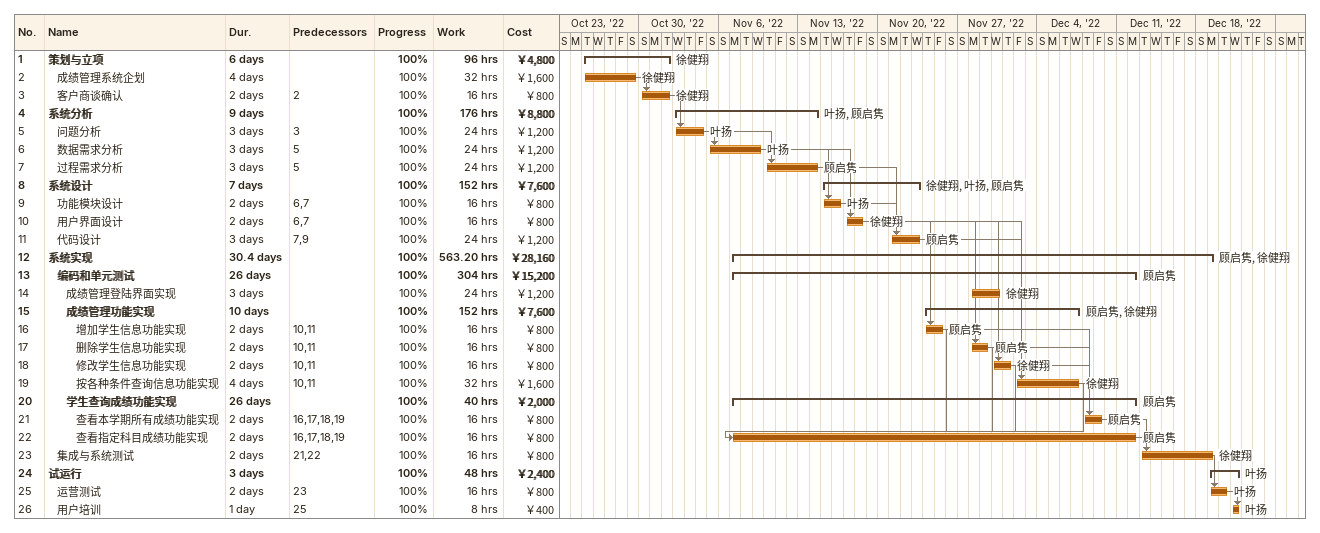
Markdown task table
| ID | Level | Task | Duration | Start | Finish | Predecessors | Resources | % complete | Work (h) | Cost (￥) |
|---|---|---|---|---|---|---|---|---|---|---|
| 1 | 1 | **策划与立项** | 6d | 2022-10-25 | 2022-11-01 |  | 徐健翔 | 100 | 96 | 4800 |
| 2 | 2 | 成绩管理系统企划 | 4d | 2022-10-25 | 2022-10-29 |  | 徐健翔 | 100 | 32 | 1600 |
| 3 | 2 | 客户商谈确认 | 2d | 2022-10-30 | 2022-11-01 | 2 | 徐健翔 | 100 | 16 | 800 |
| 4 | 1 | **系统分析** | 9d | 2022-11-02 | 2022-11-14 |  | 叶扬, 顾启隽 | 100 | 176 | 8800 |
| 5 | 2 | 问题分析 | 3d | 2022-11-02 | 2022-11-04 | 3 | 叶扬 | 100 | 24 | 1200 |
| 6 | 2 | 数据需求分析 | 3d | 2022-11-05 | 2022-11-09 | 5 | 叶扬 | 100 | 24 | 1200 |
| 7 | 2 | 过程需求分析 | 3d | 2022-11-10 | 2022-11-14 | 5 | 顾启隽 | 100 | 24 | 1200 |
| 8 | 1 | **系统设计** | 7d | 2022-11-15 | 2022-11-23 |  | 徐健翔, 叶扬, 顾启隽 | 100 | 152 | 7600 |
| 9 | 2 | 功能模块设计 | 2d | 2022-11-15 | 2022-11-16 | 6, 7 | 叶扬 | 100 | 16 | 800 |
| 10 | 2 | 用户界面设计 | 2d | 2022-11-17 | 2022-11-18 | 6, 7 | 徐健翔 | 100 | 16 | 800 |
| 11 | 2 | 代码设计 | 3d | 2022-11-21 | 2022-11-23 | 7, 9 | 顾启隽 | 100 | 24 | 1200 |
| 12 | 1 | **系统实现** | 30.4d | 2022-11-07 | 2022-12-19 |  | 顾启隽, 徐健翔 | 100 | 563.20 | 28160 |
| 13 | 2 | **编码和单元测试** | 26d | 2022-11-07 | 2022-12-12 |  | 顾启隽 | 100 | 304 | 15200 |
| 14 | 3 | 成绩管理登陆界面实现 | 3d | 2022-11-28 | 2022-11-30 |  | 徐健翔 | 100 | 24 | 1200 |
| 15 | 3 | **成绩管理功能实现** | 10d | 2022-11-24 | 2022-12-07 |  | 顾启隽, 徐健翔 | 100 | 152 | 7600 |
| 16 | 4 | 增加学生信息功能实现 | 2d | 2022-11-24 | 2022-11-25 | 10, 11 | 顾启隽 | 100 | 16 | 800 |
| 17 | 4 | 删除学生信息功能实现 | 2d | 2022-11-28 | 2022-11-29 | 10, 11 | 顾启隽 | 100 | 16 | 800 |
| 18 | 4 | 修改学生信息功能实现 | 2d | 2022-11-30 | 2022-12-01 | 10, 11 | 徐健翔 | 100 | 16 | 800 |
| 19 | 4 | 按各种条件查询信息功能实现 | 4d | 2022-12-02 | 2022-12-07 | 10, 11 | 徐健翔 | 100 | 32 | 1600 |
| 20 | 3 | **学生查询成绩功能实现** | 26d | 2022-11-07 | 2022-12-12 |  | 顾启隽 | 100 | 40 | 2000 |
| 21 | 4 | 查看本学期所有成绩功能实现 | 2d | 2022-12-08 | 2022-12-09 | 16, 17, 18, 19 | 顾启隽 | 100 | 16 | 800 |
| 22 | 4 | 查看指定科目成绩功能实现 | 2d | 2022-11-07 | 2022-12-12 | 16, 17, 18, 19 | 顾启隽 | 100 | 16 | 800 |
| 23 | 2 | 集成与系统测试 | 2d | 2022-12-13 | 2022-12-19 | 21, 22 | 徐健翔 | 100 | 16 | 800 |
| 24 | 1 | **试运行** | 3d | 2022-12-19 | 2022-12-21 |  | 叶扬 | 100 | 48 | 2400 |
| 25 | 2 | 运营测试 | 2d | 2022-12-19 | 2022-12-20 | 23 | 叶扬 | 100 | 16 | 800 |
| 26 | 2 | 用户培训 | 1d | 2022-12-21 | 2022-12-21 | 25 | 叶扬 | 100 | 8 | 400 |
